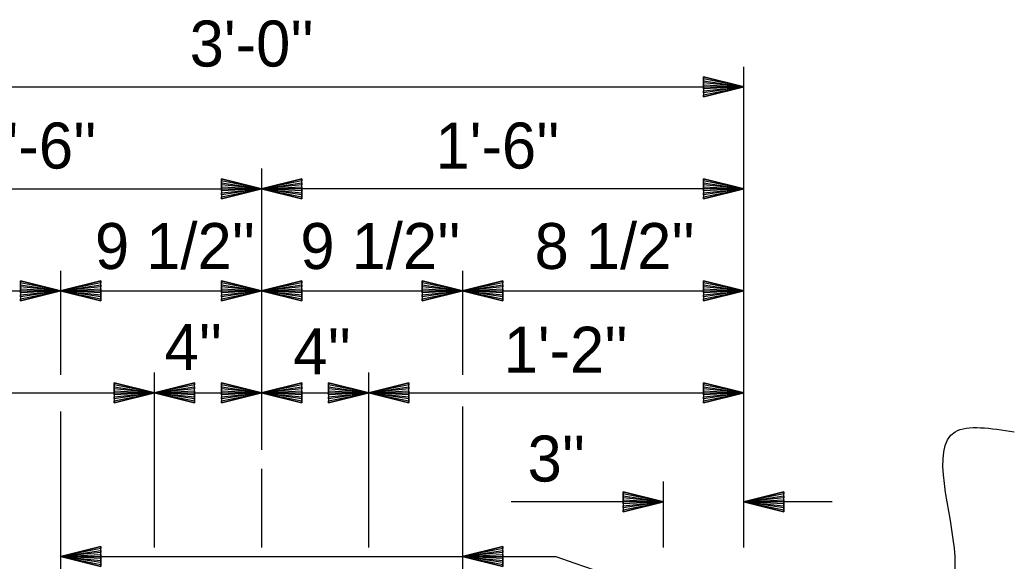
# Model space of a CAD drawing. Extents: x -60 to 66, y -3 to 77.
# Drawn here: x -36.714 to -33.621, y 39.89 to 41.574 of the extents above; entities that cross this region are included whole.
import ezdxf

# ---------------------------------------------------------------- set-up
doc = ezdxf.new("R2010")
doc.units = 0
for name, color, linetype in [('Dimension Lines', 7, 'Continuous'), ('Mis Center Lines', 7, 'Continuous'), ('Text', 7, 'Continuous')]:
    doc.layers.add(name, color=color, linetype=linetype)

msp = doc.modelspace()

# ---------------------------------------------------------------- linework, layer by layer
at = {"layer": 'Dimension Lines'}
for p, q in [((-34.4618, 39.9322), (-34.4618, 41.4281)), ((-37.4618, 41.3656), (-34.4618, 41.3656)), ((-37.4618, 41.0482), (-35.9618, 41.0482)), ((-34.4618, 41.0482), (-35.9618, 41.0482)), ((-37.4618, 40.7308), (-36.5868, 40.7308)), ((-36.5868, 40.7308), (-35.9618, 40.7308)), ((-35.9618, 40.7308), (-35.3368, 40.7308)), ((-35.3368, 40.7308), (-34.4618, 40.7308)), ((-36.2951, 39.9322), (-36.2951, 40.4761)), ((-35.6285, 39.9322), (-35.6285, 40.4761)), ((-37.4618, 40.4131), (-36.2951, 40.4131)), ((-36.2951, 40.4131), (-35.9618, 40.4131)), ((-35.9618, 40.4131), (-35.6285, 40.4131)), ((-35.6285, 40.4131), (-34.4618, 40.4131)), ((-34.7118, 39.9322), (-34.7118, 40.1373)), ((-34.7118, 40.0743), (-35.1852, 40.0743)), ((-34.1867, 40.0743), (-34.4618, 40.0743)), ((-36.5867, 39.9039), (-35.0464, 39.9039))]:
    msp.add_line(p, q, dxfattribs=at)
for points in [[(-34.5868, 41.3656), (-34.5868, 41.3718), (-34.4618, 41.3656), (-34.5868, 41.3781), (-34.5868, 41.3843), (-34.4618, 41.3656), (-34.5868, 41.3906), (-34.5868, 41.3968), (-34.4618, 41.3656), (-34.5868, 41.3343), (-34.5868, 41.3406), (-34.4618, 41.3656), (-34.5868, 41.3468), (-34.5868, 41.3531), (-34.4618, 41.3656), (-34.5868, 41.3593), (-34.5868, 41.3968), (-34.5868, 41.3343), (-34.4618, 41.3656), (-34.5868, 41.3968)], [(-36.0868, 41.0482), (-36.0868, 41.0544), (-35.9618, 41.0482), (-36.0868, 41.0607), (-36.0868, 41.0669), (-35.9618, 41.0482), (-36.0868, 41.0732), (-36.0868, 41.0794), (-35.9618, 41.0482), (-36.0868, 41.0169), (-36.0868, 41.0232), (-35.9618, 41.0482), (-36.0868, 41.0294), (-36.0868, 41.0357), (-35.9618, 41.0482), (-36.0868, 41.0419), (-36.0868, 41.0794), (-36.0868, 41.0169), (-35.9618, 41.0482), (-36.0868, 41.0794)], [(-35.8368, 41.0482), (-35.8368, 41.0419), (-35.9618, 41.0482), (-35.8368, 41.0357), (-35.8368, 41.0294), (-35.9618, 41.0482), (-35.8368, 41.0232), (-35.8368, 41.0169), (-35.9618, 41.0482), (-35.8368, 41.0794), (-35.8368, 41.0732), (-35.9618, 41.0482), (-35.8368, 41.0669), (-35.8368, 41.0607), (-35.9618, 41.0482), (-35.8368, 41.0544), (-35.8368, 41.0169), (-35.8368, 41.0794), (-35.9618, 41.0482), (-35.8368, 41.0169)], [(-34.5868, 41.0482), (-34.5868, 41.0544), (-34.4618, 41.0482), (-34.5868, 41.0607), (-34.5868, 41.0669), (-34.4618, 41.0482), (-34.5868, 41.0732), (-34.5868, 41.0794), (-34.4618, 41.0482), (-34.5868, 41.0169), (-34.5868, 41.0232), (-34.4618, 41.0482), (-34.5868, 41.0294), (-34.5868, 41.0357), (-34.4618, 41.0482), (-34.5868, 41.0419), (-34.5868, 41.0794), (-34.5868, 41.0169), (-34.4618, 41.0482), (-34.5868, 41.0794)], [(-36.7118, 40.7308), (-36.7118, 40.737), (-36.5868, 40.7308), (-36.7118, 40.7433), (-36.7118, 40.7495), (-36.5868, 40.7308), (-36.7118, 40.7558), (-36.7118, 40.762), (-36.5868, 40.7308), (-36.7118, 40.6995), (-36.7118, 40.7058), (-36.5868, 40.7308), (-36.7118, 40.712), (-36.7118, 40.7183), (-36.5868, 40.7308), (-36.7118, 40.7245), (-36.7118, 40.762), (-36.7118, 40.6995), (-36.5868, 40.7308), (-36.7118, 40.762)], [(-36.4618, 40.7308), (-36.4618, 40.7245), (-36.5868, 40.7308), (-36.4618, 40.7183), (-36.4618, 40.712), (-36.5868, 40.7308), (-36.4618, 40.7058), (-36.4618, 40.6995), (-36.5868, 40.7308), (-36.4618, 40.762), (-36.4618, 40.7558), (-36.5868, 40.7308), (-36.4618, 40.7495), (-36.4618, 40.7433), (-36.5868, 40.7308), (-36.4618, 40.737), (-36.4618, 40.6995), (-36.4618, 40.762), (-36.5868, 40.7308), (-36.4618, 40.6995)], [(-36.0868, 40.7308), (-36.0868, 40.737), (-35.9618, 40.7308), (-36.0868, 40.7433), (-36.0868, 40.7495), (-35.9618, 40.7308), (-36.0868, 40.7558), (-36.0868, 40.762), (-35.9618, 40.7308), (-36.0868, 40.6995), (-36.0868, 40.7058), (-35.9618, 40.7308), (-36.0868, 40.712), (-36.0868, 40.7183), (-35.9618, 40.7308), (-36.0868, 40.7245), (-36.0868, 40.762), (-36.0868, 40.6995), (-35.9618, 40.7308), (-36.0868, 40.762)], [(-35.8368, 40.7308), (-35.8368, 40.7245), (-35.9618, 40.7308), (-35.8368, 40.7183), (-35.8368, 40.712), (-35.9618, 40.7308), (-35.8368, 40.7058), (-35.8368, 40.6995), (-35.9618, 40.7308), (-35.8368, 40.762), (-35.8368, 40.7558), (-35.9618, 40.7308), (-35.8368, 40.7495), (-35.8368, 40.7433), (-35.9618, 40.7308), (-35.8368, 40.737), (-35.8368, 40.6995), (-35.8368, 40.762), (-35.9618, 40.7308), (-35.8368, 40.6995)], [(-35.4618, 40.7308), (-35.4618, 40.737), (-35.3368, 40.7308), (-35.4618, 40.7433), (-35.4618, 40.7495), (-35.3368, 40.7308), (-35.4618, 40.7558), (-35.4618, 40.762), (-35.3368, 40.7308), (-35.4618, 40.6995), (-35.4618, 40.7058), (-35.3368, 40.7308), (-35.4618, 40.712), (-35.4618, 40.7183), (-35.3368, 40.7308), (-35.4618, 40.7245), (-35.4618, 40.762), (-35.4618, 40.6995), (-35.3368, 40.7308), (-35.4618, 40.762)], [(-35.2118, 40.7308), (-35.2118, 40.7245), (-35.3368, 40.7308), (-35.2118, 40.7183), (-35.2118, 40.712), (-35.3368, 40.7308), (-35.2118, 40.7058), (-35.2118, 40.6995), (-35.3368, 40.7308), (-35.2118, 40.762), (-35.2118, 40.7558), (-35.3368, 40.7308), (-35.2118, 40.7495), (-35.2118, 40.7433), (-35.3368, 40.7308), (-35.2118, 40.737), (-35.2118, 40.6995), (-35.2118, 40.762), (-35.3368, 40.7308), (-35.2118, 40.6995)], [(-34.5868, 40.7308), (-34.5868, 40.737), (-34.4618, 40.7308), (-34.5868, 40.7433), (-34.5868, 40.7495), (-34.4618, 40.7308), (-34.5868, 40.7558), (-34.5868, 40.762), (-34.4618, 40.7308), (-34.5868, 40.6995), (-34.5868, 40.7058), (-34.4618, 40.7308), (-34.5868, 40.712), (-34.5868, 40.7183), (-34.4618, 40.7308), (-34.5868, 40.7245), (-34.5868, 40.762), (-34.5868, 40.6995), (-34.4618, 40.7308), (-34.5868, 40.762)], [(-36.4201, 40.4131), (-36.4201, 40.4193), (-36.2951, 40.4131), (-36.4201, 40.4256), (-36.4201, 40.4318), (-36.2951, 40.4131), (-36.4201, 40.4381), (-36.4201, 40.4443), (-36.2951, 40.4131), (-36.4201, 40.3818), (-36.4201, 40.3881), (-36.2951, 40.4131), (-36.4201, 40.3943), (-36.4201, 40.4006), (-36.2951, 40.4131), (-36.4201, 40.4068), (-36.4201, 40.4443), (-36.4201, 40.3818), (-36.2951, 40.4131), (-36.4201, 40.4443)], [(-36.1701, 40.4131), (-36.1701, 40.4068), (-36.2951, 40.4131), (-36.1701, 40.4006), (-36.1701, 40.3943), (-36.2951, 40.4131), (-36.1701, 40.3881), (-36.1701, 40.3818), (-36.2951, 40.4131), (-36.1701, 40.4443), (-36.1701, 40.4381), (-36.2951, 40.4131), (-36.1701, 40.4318), (-36.1701, 40.4256), (-36.2951, 40.4131), (-36.1701, 40.4193), (-36.1701, 40.3818), (-36.1701, 40.4443), (-36.2951, 40.4131), (-36.1701, 40.3818)], [(-36.0868, 40.4131), (-36.0868, 40.4193), (-35.9618, 40.4131), (-36.0868, 40.4256), (-36.0868, 40.4318), (-35.9618, 40.4131), (-36.0868, 40.4381), (-36.0868, 40.4443), (-35.9618, 40.4131), (-36.0868, 40.3818), (-36.0868, 40.3881), (-35.9618, 40.4131), (-36.0868, 40.3943), (-36.0868, 40.4006), (-35.9618, 40.4131), (-36.0868, 40.4068), (-36.0868, 40.4443), (-36.0868, 40.3818), (-35.9618, 40.4131), (-36.0868, 40.4443)], [(-35.8368, 40.4131), (-35.8368, 40.4068), (-35.9618, 40.4131), (-35.8368, 40.4006), (-35.8368, 40.3943), (-35.9618, 40.4131), (-35.8368, 40.3881), (-35.8368, 40.3818), (-35.9618, 40.4131), (-35.8368, 40.4443), (-35.8368, 40.4381), (-35.9618, 40.4131), (-35.8368, 40.4318), (-35.8368, 40.4256), (-35.9618, 40.4131), (-35.8368, 40.4193), (-35.8368, 40.3818), (-35.8368, 40.4443), (-35.9618, 40.4131), (-35.8368, 40.3818)], [(-35.7535, 40.4131), (-35.7535, 40.4193), (-35.6285, 40.4131), (-35.7535, 40.4256), (-35.7535, 40.4318), (-35.6285, 40.4131), (-35.7535, 40.4381), (-35.7535, 40.4443), (-35.6285, 40.4131), (-35.7535, 40.3818), (-35.7535, 40.3881), (-35.6285, 40.4131), (-35.7535, 40.3943), (-35.7535, 40.4006), (-35.6285, 40.4131), (-35.7535, 40.4068), (-35.7535, 40.4443), (-35.7535, 40.3818), (-35.6285, 40.4131), (-35.7535, 40.4443)], [(-35.5035, 40.4131), (-35.5035, 40.4068), (-35.6285, 40.4131), (-35.5035, 40.4006), (-35.5035, 40.3943), (-35.6285, 40.4131), (-35.5035, 40.3881), (-35.5035, 40.3818), (-35.6285, 40.4131), (-35.5035, 40.4443), (-35.5035, 40.4381), (-35.6285, 40.4131), (-35.5035, 40.4318), (-35.5035, 40.4256), (-35.6285, 40.4131), (-35.5035, 40.4193), (-35.5035, 40.3818), (-35.5035, 40.4443), (-35.6285, 40.4131), (-35.5035, 40.3818)], [(-34.5868, 40.4131), (-34.5868, 40.4193), (-34.4618, 40.4131), (-34.5868, 40.4256), (-34.5868, 40.4318), (-34.4618, 40.4131), (-34.5868, 40.4381), (-34.5868, 40.4443), (-34.4618, 40.4131), (-34.5868, 40.3818), (-34.5868, 40.3881), (-34.4618, 40.4131), (-34.5868, 40.3943), (-34.5868, 40.4006), (-34.4618, 40.4131), (-34.5868, 40.4068), (-34.5868, 40.4443), (-34.5868, 40.3818), (-34.4618, 40.4131), (-34.5868, 40.4443)], [(-34.8368, 40.0743), (-34.8368, 40.0805), (-34.7118, 40.0743), (-34.8368, 40.0868), (-34.8368, 40.093), (-34.7118, 40.0743), (-34.8368, 40.0993), (-34.8368, 40.1055), (-34.7118, 40.0743), (-34.8368, 40.043), (-34.8368, 40.0493), (-34.7118, 40.0743), (-34.8368, 40.0555), (-34.8368, 40.0618), (-34.7118, 40.0743), (-34.8368, 40.068), (-34.8368, 40.1055), (-34.8368, 40.043), (-34.7118, 40.0743), (-34.8368, 40.1055)], [(-34.3368, 40.0743), (-34.3368, 40.068), (-34.4618, 40.0743), (-34.3368, 40.0618), (-34.3368, 40.0555), (-34.4618, 40.0743), (-34.3368, 40.0493), (-34.3368, 40.043), (-34.4618, 40.0743), (-34.3368, 40.1055), (-34.3368, 40.0993), (-34.4618, 40.0743), (-34.3368, 40.093), (-34.3368, 40.0868), (-34.4618, 40.0743), (-34.3368, 40.0805), (-34.3368, 40.043), (-34.3368, 40.1055), (-34.4618, 40.0743), (-34.3368, 40.043)], [(-36.4617, 39.9039), (-36.4617, 39.8976), (-36.5867, 39.9039), (-36.4617, 39.8914), (-36.4617, 39.8851), (-36.5867, 39.9039), (-36.4617, 39.8789), (-36.4617, 39.8726), (-36.5867, 39.9039), (-36.4617, 39.9351), (-36.4617, 39.9289), (-36.5867, 39.9039), (-36.4617, 39.9226), (-36.4617, 39.9164), (-36.5867, 39.9039), (-36.4617, 39.9101), (-36.4617, 39.8726), (-36.4617, 39.9351), (-36.5867, 39.9039), (-36.4617, 39.8726)], [(-35.2117, 39.9039), (-35.2117, 39.8976), (-35.3367, 39.9039), (-35.2117, 39.8914), (-35.2117, 39.8851), (-35.3367, 39.9039), (-35.2117, 39.8789), (-35.2117, 39.8726), (-35.3367, 39.9039), (-35.2117, 39.9351), (-35.2117, 39.9289), (-35.3367, 39.9039), (-35.2117, 39.9226), (-35.2117, 39.9164), (-35.3367, 39.9039), (-35.2117, 39.9101), (-35.2117, 39.8726), (-35.2117, 39.9351), (-35.3367, 39.9039), (-35.2117, 39.8726)]]:
    msp.add_lwpolyline(points, dxfattribs=at)
msp.add_spline([(-35.0464, 39.9039), (-33.8043, 39.9039), (-33.8043, 40.2919), (-33.6208, 40.2919)], degree=3, dxfattribs=at)
at = {"layer": 'Mis Center Lines'}
for p, q in [((-35.9618, 41.1112), (-35.9618, 40.2357)), ((-36.5868, 40.7933), (-36.5868, 40.4694)), ((-35.3368, 40.7933), (-35.3368, 40.4694)), ((-35.3368, 40.3711), (-35.3368, 39.1623)), ((-36.5868, 40.3554), (-36.5868, 38.6496)), ((-35.9618, 40.1773), (-35.9618, 39.9322))]:
    msp.add_line(p, q, dxfattribs=at)

# ---------------------------------------------------------------- texts
at = {"layer": 'Text'}
for s, p in [("3'-0''", (-36.1854, 41.4285)), ("1'-6''", (-36.8611, 41.1111)), ("1'-6''", (-35.4207, 41.1111)), ("9 1/2''", (-36.4801, 40.7986)), ("9 1/2''", (-35.8412, 40.7986)), ("8 1/2''", (-35.1125, 40.7986)), ("4''", (-36.2637, 40.4847)), ("4''", (-35.8628, 40.4708)), ("1'-2''", (-35.2087, 40.476)), ("3''", (-35.1343, 40.1372))]:
    msp.add_text(s, height=0.14302, dxfattribs=at).set_placement(p)

doc.saveas('drawing.dxf')
